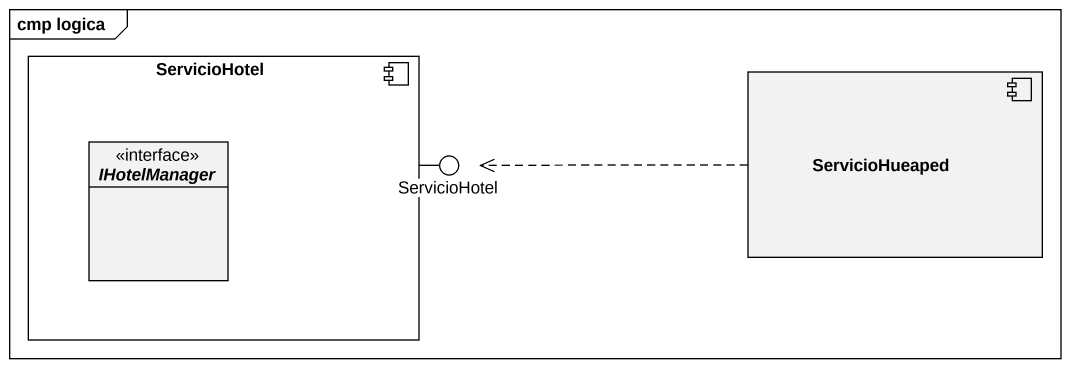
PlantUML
@startuml
mainframe cmp logica
allowmixing
hide circle
hide empty members
component ServicioHotel {
  interface IHotelManager
}
component ServicioHueaped
() "ServicioHotel" as ServicioHotel_2
ServicioHotel -right- ServicioHotel_2
ServicioHueaped .left.> ServicioHotel_2
@enduml
